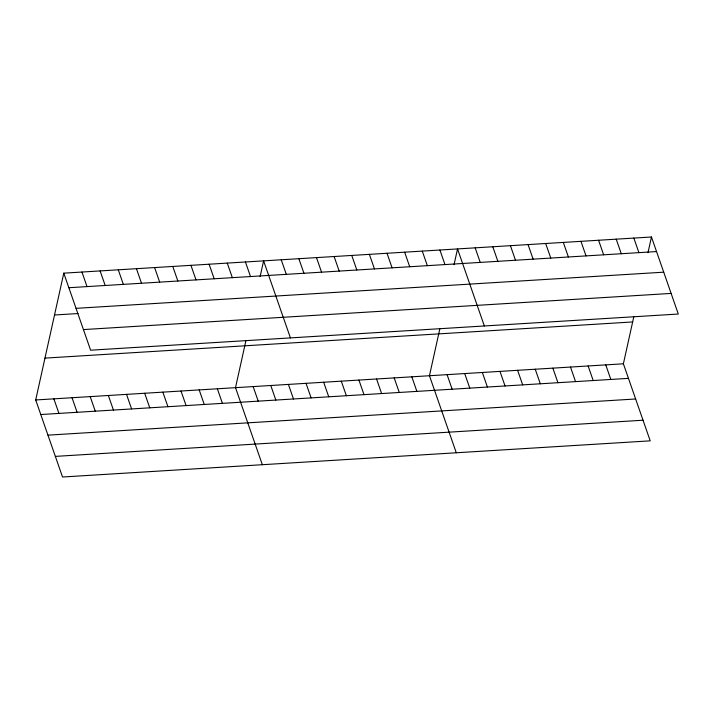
<?xml version="1.0" encoding="UTF-8"?>
<svg xmlns="http://www.w3.org/2000/svg" width="714" height="714" viewBox="0 0 714 714"><rect width="100%" height="100%" fill="white"/><g stroke="black" fill="none" stroke-linecap="round" stroke-linejoin="round"><path stroke-width="1.07" d="M633.845 316.561L623.384 363.801L650.213 440.841L62.529 477.006L35.7 399.965L63.787 273.159L651.471 236.994L678.3 314.035L90.616 350.199L63.787 273.159M245.973 340.426L235.513 387.666L262.341 464.716M260.119 276.55L263.6 260.86L290.428 337.909M439.913 328.494L429.453 375.734L456.282 452.774M454.059 264.617L457.531 248.927L484.36 325.977M647.991 252.685L651.471 236.994M68.856 287.724L656.541 251.56M76.041 308.341L663.725 272.177M54.514 314.999L78.022 313.553M83.431 329.582L671.124 293.418M44.964 358.116L632.658 321.952M35.7 399.965L623.384 363.801M40.769 414.531L628.463 378.366M47.954 435.147L635.639 398.983M55.353 456.389L643.037 420.225M633.836 238.074L638.914 252.649M616.209 239.163L621.278 253.729M598.582 240.243L603.651 254.818M580.946 241.332L586.024 255.898M563.319 242.421L568.389 256.986M605.758 364.881L610.827 379.446M545.683 243.501L550.762 258.075M588.122 365.97L593.2 380.535M528.057 244.59L533.126 259.155M570.495 367.05L575.564 381.624M510.421 245.67L515.499 260.244M552.868 368.138L557.937 382.704M492.794 246.758L497.872 261.324M535.232 369.218L540.311 383.793M475.167 247.838L480.236 262.413M517.605 370.307L522.675 384.873M499.97 371.387L505.048 385.962M439.904 250.016L444.974 264.582M482.343 372.476L487.412 387.042M422.269 251.096L427.347 265.662M464.707 373.565L469.785 388.13M404.642 252.185L409.711 266.75M447.08 374.645L452.149 389.219M387.015 253.265L392.084 267.839M369.379 254.354L374.457 268.919M411.817 376.813L416.896 391.388M351.752 255.433L356.822 270.008M394.19 377.902L399.26 392.468M334.116 256.522L339.195 271.088M376.555 378.982L381.633 393.557M316.489 257.602L321.559 272.177M358.928 380.071L363.997 394.637M298.854 258.691L303.932 273.257M341.301 381.16L346.37 395.726M281.227 259.78L286.305 274.346M323.665 382.24L328.743 396.805M306.038 383.329L311.108 397.894M288.402 384.409L293.481 398.983M245.429 261.976L250.507 276.55M270.776 385.498L275.845 400.063M227.266 263.1L232.345 277.666M253.14 386.577L258.218 401.152M209.104 264.216L214.173 278.781M190.941 265.331L196.011 279.897M217.351 388.782L222.42 403.348M172.77 266.447L177.848 281.021M199.179 389.898L204.258 404.472M154.608 267.572L159.677 282.137M181.017 391.022L186.095 405.588M136.445 268.687L141.515 283.253M162.854 392.138L167.924 406.703M118.274 269.803L123.352 284.368M144.692 393.253L149.762 407.819M100.112 270.918L105.19 285.493M126.521 394.369L131.599 408.943M81.949 272.043L87.019 286.609M108.358 395.494L113.437 410.059M90.196 396.609L95.265 411.175M72.034 397.725L77.103 412.29M53.862 398.84L58.941 413.415"/></g></svg>
